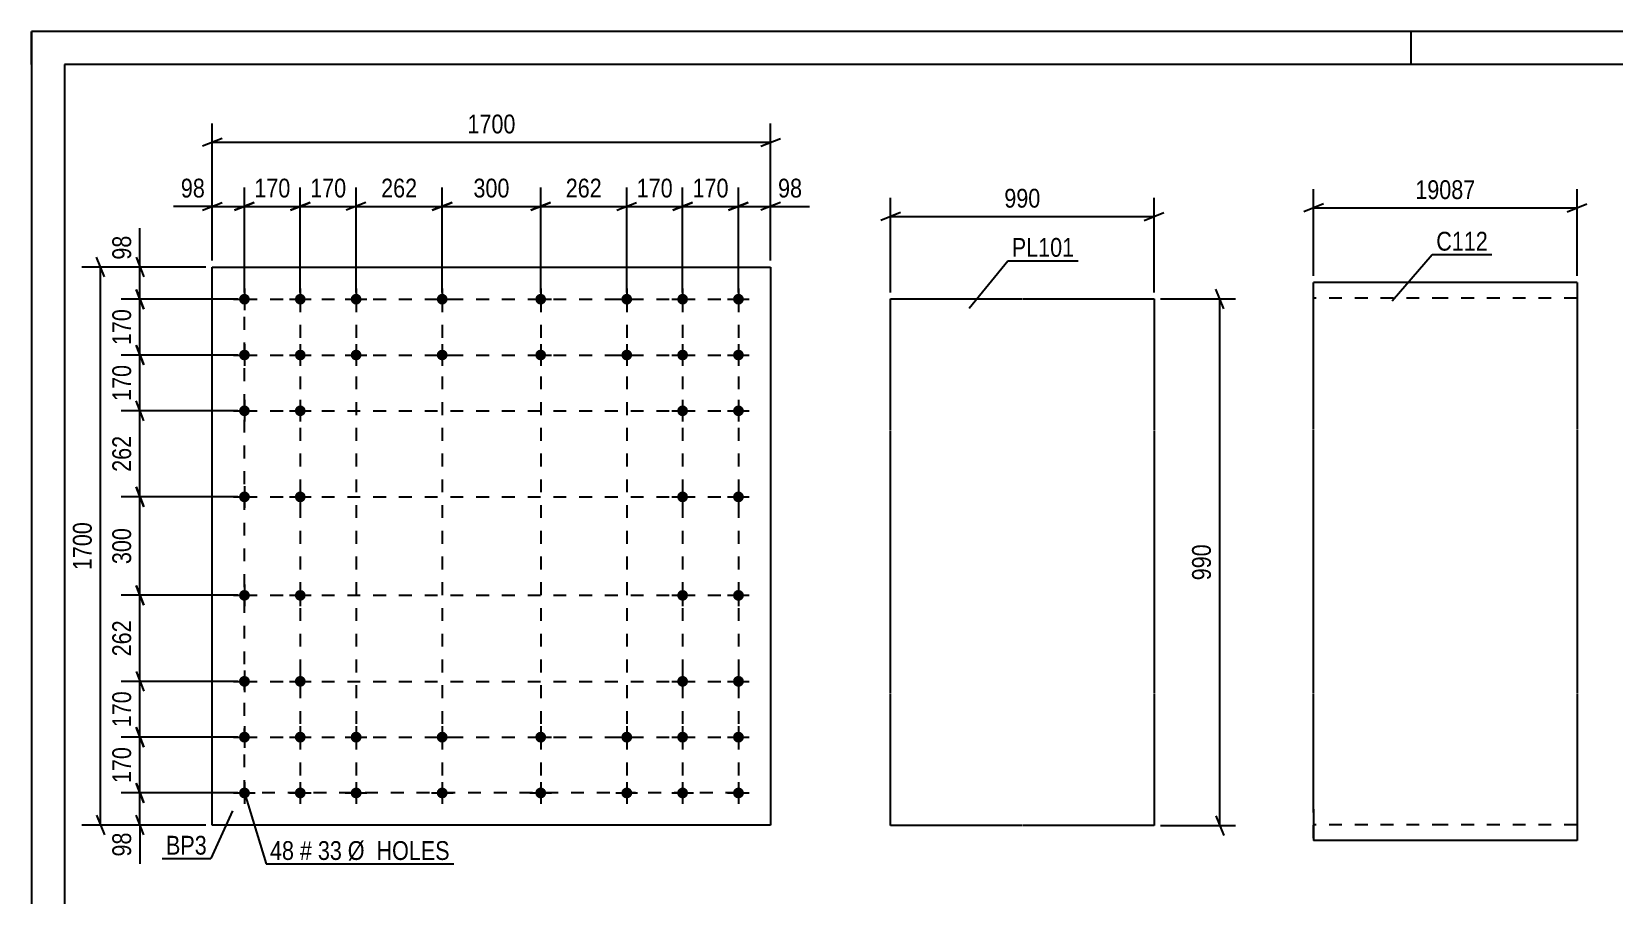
# Model space of a CAD drawing. Header units: millimetres. Extents: x 0 to 420, y 0 to 297.
# Drawn here: x 0 to 240.9, y 165.5 to 297 of the extents above; entities that cross this region are included whole.
import ezdxf

# ---------------------------------------------------------------- set-up
doc = ezdxf.new("R2010")
doc.units = ezdxf.units.MM
doc.linetypes.add('DXK_LINE_DOT2', pattern=[3.9198, 1.9599, -1.9599])
doc.styles.add('Arial Narrow', font='ARIALN.TTF', dxfattribs={"height": 0.2})

# ---------------------------------------------------------------- blocks, each defined once
blk = doc.blocks.new('Unknown-284856704-1134')
at = {"color": 5, "linetype": 'Continuous'}
for p, q in [((420, 297), (0, 297)), ((0, 297), (0, 0)), ((0, 292), (0, 297)), ((210, 292), (210, 297)), ((415, 292), (5, 292)), ((5, 292), (5, 5))]:
    blk.add_line(p, q, dxfattribs=at)
blk = doc.blocks.new('Bolt-284856704-8856 - 8854')
at = {"linetype": 'Continuous'}
for points in [[(32.39, 257.07, -1), (32.39, 255.43, -1)], [(40.89, 257.07, -1), (40.89, 255.43, -1)], [(49.39, 257.07, -1), (49.39, 255.43, -1)], [(62.49, 257.07, -1), (62.49, 255.43, -1)], [(77.49, 257.07, -1), (77.49, 255.43, -1)], [(90.59, 257.07, -1), (90.59, 255.43, -1)], [(99.09, 257.07, -1), (99.09, 255.43, -1)], [(107.59, 257.07, -1), (107.59, 255.43, -1)], [(32.39, 248.57, -1), (32.39, 246.93, -1)], [(40.89, 248.57, -1), (40.89, 246.93, -1)], [(49.39, 248.57, -1), (49.39, 246.93, -1)], [(62.49, 248.57, -1), (62.49, 246.93, -1)], [(77.49, 248.57, -1), (77.49, 246.93, -1)], [(90.59, 248.57, -1), (90.59, 246.93, -1)], [(99.09, 248.57, -1), (99.09, 246.93, -1)], [(107.59, 248.57, -1), (107.59, 246.93, -1)], [(32.39, 240.07, -1), (32.39, 238.43, -1)], [(40.89, 240.07, -1), (40.89, 238.43, -1)], [(99.09, 240.07, -1), (99.09, 238.43, -1)], [(107.59, 240.07, -1), (107.59, 238.43, -1)], [(32.39, 226.97, -1), (32.39, 225.32, -1)], [(40.89, 226.97, -1), (40.89, 225.32, -1)], [(99.09, 226.97, -1), (99.09, 225.32, -1)], [(107.59, 226.97, -1), (107.59, 225.32, -1)], [(32.39, 211.97, -1), (32.39, 210.32, -1)], [(40.89, 211.97, -1), (40.89, 210.32, -1)], [(99.09, 211.97, -1), (99.09, 210.32, -1)], [(107.59, 211.97, -1), (107.59, 210.32, -1)], [(32.39, 198.88, -1), (32.39, 197.22, -1)], [(40.89, 198.88, -1), (40.89, 197.22, -1)], [(99.09, 198.88, -1), (99.09, 197.22, -1)], [(107.59, 198.88, -1), (107.59, 197.22, -1)], [(32.39, 190.38, -1), (32.39, 188.72, -1)], [(40.89, 190.38, -1), (40.89, 188.72, -1)], [(49.39, 190.38, -1), (49.39, 188.72, -1)], [(62.49, 190.38, -1), (62.49, 188.72, -1)], [(77.49, 190.38, -1), (77.49, 188.72, -1)], [(90.59, 190.38, -1), (90.59, 188.72, -1)], [(99.09, 190.38, -1), (99.09, 188.72, -1)], [(107.59, 190.38, -1), (107.59, 188.72, -1)], [(32.39, 181.88, -1), (32.39, 180.22, -1)], [(40.89, 181.88, -1), (40.89, 180.22, -1)], [(49.39, 181.88, -1), (49.39, 180.22, -1)], [(62.49, 181.88, -1), (62.49, 180.22, -1)], [(77.49, 181.88, -1), (77.49, 180.22, -1)], [(90.59, 181.88, -1), (90.59, 180.22, -1)], [(99.09, 181.88, -1), (99.09, 180.22, -1)], [(107.59, 181.88, -1), (107.59, 180.22, -1)]]:
    blk.add_hatch(color=1, dxfattribs=at).paths.add_polyline_path(points)
at = {"color": 1, "linetype": 'Continuous'}
for p, q in [((32.39, 257.9), (32.39, 254.6)), ((40.89, 257.9), (40.89, 254.6)), ((49.39, 257.9), (49.39, 254.6)), ((62.49, 257.9), (62.49, 254.6)), ((77.49, 257.9), (77.49, 254.6)), ((90.59, 257.9), (90.59, 254.6)), ((99.09, 257.9), (99.09, 254.6)), ((107.59, 257.9), (107.59, 254.6)), ((30.74, 256.25), (34.04, 256.25)), ((39.24, 256.25), (42.54, 256.25)), ((47.74, 256.25), (51.04, 256.25)), ((60.84, 256.25), (64.14, 256.25)), ((75.84, 256.25), (79.14, 256.25)), ((88.94, 256.25), (92.24, 256.25)), ((97.44, 256.25), (100.74, 256.25)), ((105.94, 256.25), (109.24, 256.25)), ((32.39, 249.4), (32.39, 246.1)), ((40.89, 249.4), (40.89, 246.1)), ((49.39, 249.4), (49.39, 246.1)), ((62.49, 249.4), (62.49, 246.1)), ((77.49, 249.4), (77.49, 246.1)), ((90.59, 249.4), (90.59, 246.1)), ((99.09, 249.4), (99.09, 246.1)), ((107.59, 249.4), (107.59, 246.1)), ((30.74, 247.75), (34.04, 247.75)), ((39.24, 247.75), (42.54, 247.75)), ((47.74, 247.75), (51.04, 247.75)), ((60.84, 247.75), (64.14, 247.75)), ((75.84, 247.75), (79.14, 247.75)), ((88.94, 247.75), (92.24, 247.75)), ((97.44, 247.75), (100.74, 247.75)), ((105.94, 247.75), (109.24, 247.75)), ((30.74, 239.25), (34.04, 239.25)), ((32.39, 240.9), (32.39, 237.6)), ((39.24, 239.25), (42.54, 239.25)), ((40.89, 240.9), (40.89, 237.6)), ((97.44, 239.25), (100.74, 239.25)), ((99.09, 240.9), (99.09, 237.6)), ((105.94, 239.25), (109.24, 239.25)), ((107.59, 240.9), (107.59, 237.6)), ((32.39, 227.8), (32.39, 224.5)), ((40.89, 227.8), (40.89, 224.5)), ((99.09, 227.8), (99.09, 224.5)), ((107.59, 227.8), (107.59, 224.5)), ((30.74, 226.15), (34.04, 226.15)), ((39.24, 226.15), (42.54, 226.15)), ((97.44, 226.15), (100.74, 226.15)), ((105.94, 226.15), (109.24, 226.15)), ((32.39, 212.8), (32.39, 209.5)), ((40.89, 212.8), (40.89, 209.5)), ((99.09, 212.8), (99.09, 209.5)), ((107.59, 212.8), (107.59, 209.5)), ((30.74, 211.15), (34.04, 211.15)), ((39.24, 211.15), (42.54, 211.15)), ((97.44, 211.15), (100.74, 211.15)), ((105.94, 211.15), (109.24, 211.15)), ((30.74, 198.05), (34.04, 198.05)), ((32.39, 199.7), (32.39, 196.4)), ((39.24, 198.05), (42.54, 198.05)), ((40.89, 199.7), (40.89, 196.4)), ((97.44, 198.05), (100.74, 198.05)), ((99.09, 199.7), (99.09, 196.4)), ((105.94, 198.05), (109.24, 198.05)), ((107.59, 199.7), (107.59, 196.4)), ((32.39, 191.2), (32.39, 187.9)), ((40.89, 191.2), (40.89, 187.9)), ((49.39, 191.2), (49.39, 187.9)), ((62.49, 191.2), (62.49, 187.9)), ((77.49, 191.2), (77.49, 187.9)), ((90.59, 191.2), (90.59, 187.9)), ((99.09, 191.2), (99.09, 187.9)), ((107.59, 191.2), (107.59, 187.9)), ((30.74, 189.55), (34.04, 189.55)), ((39.24, 189.55), (42.54, 189.55)), ((47.74, 189.55), (51.04, 189.55)), ((60.84, 189.55), (64.14, 189.55)), ((75.84, 189.55), (79.14, 189.55)), ((88.94, 189.55), (92.24, 189.55)), ((97.44, 189.55), (100.74, 189.55)), ((105.94, 189.55), (109.24, 189.55)), ((30.74, 181.05), (34.04, 181.05)), ((32.39, 182.7), (32.39, 179.4)), ((39.24, 181.05), (42.54, 181.05)), ((40.89, 182.7), (40.89, 179.4)), ((47.74, 181.05), (51.04, 181.05)), ((49.39, 182.7), (49.39, 179.4)), ((60.84, 181.05), (64.14, 181.05)), ((62.49, 182.7), (62.49, 179.4)), ((75.84, 181.05), (79.14, 181.05)), ((77.49, 182.7), (77.49, 179.4)), ((88.94, 181.05), (92.24, 181.05)), ((90.59, 182.7), (90.59, 179.4)), ((97.44, 181.05), (100.74, 181.05)), ((99.09, 182.7), (99.09, 179.4)), ((105.94, 181.05), (109.24, 181.05)), ((107.59, 182.7), (107.59, 179.4))]:
    blk.add_line(p, q, dxfattribs=at)
blk = doc.blocks.new('Part-284856704-8855 - 8854')
at = {"color": 2, "linetype": 'Continuous'}
for p, q in [((27.49, 176.15), (27.49, 261.15)), ((27.49, 261.15), (112.49, 261.15)), ((112.49, 261.15), (112.49, 176.15)), ((112.49, 176.15), (27.49, 176.15))]:
    blk.add_line(p, q, dxfattribs=at)
blk = doc.blocks.new('Part-284856704-8837 - 8836')
at = {"color": 2, "linetype": 'Continuous'}
for p, q in [((215.14, 258.8), (195.14, 258.8)), ((195.14, 236.4), (195.14, 258.8)), ((235.24, 258.8), (215.24, 258.8)), ((235.24, 258.8), (235.24, 236.4)), ((195.14, 196.3), (195.14, 236.3)), ((235.24, 236.3), (235.24, 196.3)), ((195.14, 178.6), (195.14, 196.2)), ((235.24, 196.2), (235.24, 173.8)), ((195.14, 178.6), (195.14, 173.8)), ((215.14, 173.8), (195.14, 173.8)), ((235.24, 173.8), (215.24, 173.8))]:
    blk.add_line(p, q, dxfattribs=at)
at = {"color": 7, "linetype": 'DXK_LINE_DOT2'}
for p, q in [((215.14, 256.4), (195.14, 256.4)), ((235.24, 256.4), (215.24, 256.4)), ((195.14, 174.17), (195.14, 178.6)), ((215.14, 176.2), (195.14, 176.2)), ((235.24, 176.2), (215.24, 176.2))]:
    blk.add_line(p, q, dxfattribs=at)
blk = doc.blocks.new('Part-284856704-8970 - 8969')
at = {"color": 2, "linetype": 'Continuous'}
for p, q in [((130.75, 236.29), (130.75, 256.29)), ((130.75, 256.29), (150.75, 256.29)), ((150.85, 256.29), (170.85, 256.29)), ((170.85, 256.29), (170.85, 236.29)), ((130.75, 196.19), (130.75, 236.19)), ((170.85, 236.19), (170.85, 196.19)), ((130.75, 176.09), (130.75, 196.09)), ((170.85, 196.09), (170.85, 176.09)), ((150.75, 176.09), (130.75, 176.09)), ((170.85, 176.09), (150.85, 176.09))]:
    blk.add_line(p, q, dxfattribs=at)
blk = doc.blocks.new('Rectangle-284856704-10903 - 8854')
at = {"color": 1, "linetype": 'DXK_LINE_DOT2'}
blk.add_lwpolyline([(32.39, 256.25), (107.59, 256.25), (107.59, 181.05), (32.39, 181.05), (32.39, 256.25)], close=True, dxfattribs=at)
blk = doc.blocks.new('Line-284856704-10913 - 8854')
at = {"color": 1, "linetype": 'DXK_LINE_DOT2'}
blk.add_line((40.89, 256.25), (40.89, 181.05), dxfattribs=at)
blk = doc.blocks.new('Line-284856704-10920 - 8854')
at = {"color": 1, "linetype": 'DXK_LINE_DOT2'}
blk.add_line((99.09, 256.25), (99.09, 181.05), dxfattribs=at)
blk = doc.blocks.new('Line-284856704-10927 - 8854')
at = {"color": 1, "linetype": 'DXK_LINE_DOT2'}
blk.add_line((32.39, 247.75), (107.59, 247.75), dxfattribs=at)
blk = doc.blocks.new('Line-284856704-10934 - 8854')
at = {"color": 1, "linetype": 'DXK_LINE_DOT2'}
blk.add_line((32.39, 189.55), (107.59, 189.55), dxfattribs=at)
blk = doc.blocks.new('Line-284856704-10941 - 8854')
at = {"color": 1, "linetype": 'DXK_LINE_DOT2'}
blk.add_line((49.39, 256.25), (49.39, 181.05), dxfattribs=at)
blk = doc.blocks.new('Line-284856704-10948 - 8854')
at = {"color": 1, "linetype": 'DXK_LINE_DOT2'}
blk.add_line((62.49, 256.25), (62.49, 181.05), dxfattribs=at)
blk = doc.blocks.new('Line-284856704-10955 - 8854')
at = {"color": 1, "linetype": 'DXK_LINE_DOT2'}
blk.add_line((77.49, 256.25), (77.49, 181.05), dxfattribs=at)
blk = doc.blocks.new('Line-284856704-10962 - 8854')
at = {"color": 1, "linetype": 'DXK_LINE_DOT2'}
blk.add_line((90.59, 256.25), (90.59, 181.05), dxfattribs=at)
blk = doc.blocks.new('Line-284856704-10969 - 8854')
at = {"color": 1, "linetype": 'DXK_LINE_DOT2'}
blk.add_line((32.39, 239.25), (107.59, 239.25), dxfattribs=at)
blk = doc.blocks.new('Line-284856704-10976 - 8854')
at = {"color": 1, "linetype": 'DXK_LINE_DOT2'}
blk.add_line((32.39, 226.15), (107.59, 226.15), dxfattribs=at)
blk = doc.blocks.new('Line-284856704-10983 - 8854')
at = {"color": 1, "linetype": 'DXK_LINE_DOT2'}
blk.add_line((32.39, 211.15), (107.59, 211.15), dxfattribs=at)
blk = doc.blocks.new('Line-284856704-10990 - 8854')
at = {"color": 1, "linetype": 'DXK_LINE_DOT2'}
blk.add_line((32.39, 198.05), (107.59, 198.05), dxfattribs=at)
blk = doc.blocks.new('StraightDimension-284856704-10864 - 8854')
at = {"color": 7, "linetype": 'Continuous'}
for p, q in [((107.59, 257.25), (107.59, 273.24)), ((112.49, 262.15), (112.49, 273.24)), ((106.09, 269.79), (109.09, 270.99)), ((107.59, 270.39), (112.49, 270.39)), ((113.99, 270.99), (110.99, 269.79))]:
    blk.add_line(p, q, dxfattribs=at)
at = {"color": 0}
blk.add_wipeout([(117.87, 271.14), (117.87, 275.34), (113.02, 275.34), (113.02, 271.14)], dxfattribs=at)
at = {"color": 7, "linetype": 'Continuous'}
blk.add_line((112.49, 270.39), (118.4, 270.39), dxfattribs=at)
blk.add_line((112.49, 270.39), (118.4, 270.39), dxfattribs=at)
at = {"color": 3, "style": 'Arial Narrow'}
blk.add_text('98', height=2.863, dxfattribs=at).set_placement((113.62, 271.74))
blk = doc.blocks.new('StraightDimension-284856704-11590 - 8854')
at = {"color": 7, "linetype": 'Continuous'}
for p, q in [((15.89, 191.05), (17.09, 188.05)), ((31.39, 189.55), (13.64, 189.55)), ((16.49, 181.05), (16.49, 189.55)), ((31.39, 181.05), (13.64, 181.05)), ((17.09, 179.55), (15.89, 182.55))]:
    blk.add_line(p, q, dxfattribs=at)
at = {"color": 0}
blk.add_wipeout([(15.74, 188.64), (11.54, 188.64), (11.54, 181.96), (15.74, 181.96)], dxfattribs=at)
at = {"color": 3, "style": 'Arial Narrow'}
blk.add_text('170', height=2.863, rotation=90.0002, dxfattribs=at).set_placement((15.14, 182.56))
blk = doc.blocks.new('StraightDimension-284856704-9125 - 8854')
at = {"color": 7, "linetype": 'Continuous'}
for p, q in [((15.89, 262.65), (17.09, 259.65)), ((26.49, 261.15), (13.64, 261.15)), ((16.49, 256.25), (16.49, 261.15)), ((31.39, 256.25), (13.64, 256.25)), ((17.09, 254.75), (15.89, 257.75))]:
    blk.add_line(p, q, dxfattribs=at)
at = {"color": 0}
blk.add_wipeout([(15.74, 266.53), (11.54, 266.53), (11.54, 261.67), (15.74, 261.67)], dxfattribs=at)
at = {"color": 7, "linetype": 'Continuous'}
blk.add_line((16.49, 261.15), (16.49, 267.06), dxfattribs=at)
blk.add_line((16.49, 261.15), (16.49, 267.06), dxfattribs=at)
at = {"color": 3, "style": 'Arial Narrow'}
blk.add_text('98', height=2.863, rotation=90.0002, dxfattribs=at).set_placement((15.14, 262.27))
blk = doc.blocks.new('StraightDimension-284856704-11600 - 8854')
at = {"color": 7, "linetype": 'Continuous'}
for p, q in [((15.89, 249.25), (17.09, 246.25)), ((31.39, 247.75), (13.64, 247.75)), ((16.49, 239.25), (16.49, 247.75)), ((31.39, 239.25), (13.64, 239.25)), ((17.09, 237.75), (15.89, 240.75))]:
    blk.add_line(p, q, dxfattribs=at)
at = {"color": 0}
blk.add_wipeout([(15.74, 246.84), (11.54, 246.84), (11.54, 240.16), (15.74, 240.16)], dxfattribs=at)
at = {"color": 3, "style": 'Arial Narrow'}
blk.add_text('170', height=2.863, rotation=90.0002, dxfattribs=at).set_placement((15.14, 240.76))
blk = doc.blocks.new('StraightDimension-284856704-9133 - 8854')
at = {"color": 7, "linetype": 'Continuous'}
for p, q in [((31.39, 181.05), (13.64, 181.05)), ((15.89, 182.55), (17.09, 179.55)), ((16.49, 176.15), (16.49, 181.05)), ((26.49, 176.15), (13.64, 176.15)), ((17.09, 174.65), (15.89, 177.65))]:
    blk.add_line(p, q, dxfattribs=at)
at = {"color": 0}
blk.add_wipeout([(15.74, 175.62), (11.54, 175.62), (11.54, 170.77), (15.74, 170.77)], dxfattribs=at)
at = {"color": 7, "linetype": 'Continuous'}
blk.add_line((16.49, 176.15), (16.49, 170.24), dxfattribs=at)
blk.add_line((16.49, 176.15), (16.49, 170.24), dxfattribs=at)
at = {"color": 3, "style": 'Arial Narrow'}
blk.add_text('98', height=2.863, rotation=90.0002, dxfattribs=at).set_placement((15.14, 171.37))
blk = doc.blocks.new('StraightDimension-284856704-9161 - 8854')
at = {"color": 7, "linetype": 'Continuous'}
for p, q in [((11.09, 259.65), (9.89, 262.65)), ((26.49, 261.15), (7.64, 261.15)), ((10.49, 176.15), (10.49, 261.15)), ((26.49, 176.15), (7.64, 176.15)), ((9.89, 177.65), (11.09, 174.65))]:
    blk.add_line(p, q, dxfattribs=at)
at = {"color": 0}
blk.add_wipeout([(9.74, 222.91), (5.54, 222.91), (5.54, 214.39), (9.74, 214.39)], dxfattribs=at)
at = {"color": 3, "style": 'Arial Narrow'}
blk.add_text('1700', height=2.863, rotation=90.0002, dxfattribs=at).set_placement((9.14, 214.99))
blk = doc.blocks.new('StraightDimension-284856704-9203 - 8854')
at = {"color": 7, "linetype": 'Continuous'}
for p, q in [((27.49, 262.15), (27.49, 283)), ((112.49, 262.15), (112.49, 283)), ((28.99, 280.75), (25.99, 279.55)), ((27.49, 280.15), (112.49, 280.15)), ((110.99, 279.55), (113.99, 280.75))]:
    blk.add_line(p, q, dxfattribs=at)
at = {"color": 0}
blk.add_wipeout([(74.25, 280.9), (74.25, 285.1), (65.74, 285.1), (65.74, 280.9)], dxfattribs=at)
at = {"color": 3, "style": 'Arial Narrow'}
blk.add_text('1700', height=2.863, dxfattribs=at).set_placement((66.34, 281.5))
blk = doc.blocks.new('StraightDimension-284856704-10872 - 8854')
at = {"color": 7, "linetype": 'Continuous'}
for p, q in [((27.49, 262.15), (27.49, 273.24)), ((32.39, 257.25), (32.39, 273.24)), ((25.99, 269.79), (28.99, 270.99)), ((27.49, 270.39), (32.39, 270.39)), ((33.89, 270.99), (30.89, 269.79))]:
    blk.add_line(p, q, dxfattribs=at)
at = {"color": 0}
blk.add_wipeout([(26.97, 271.14), (26.97, 275.34), (22.11, 275.34), (22.11, 271.14)], dxfattribs=at)
at = {"color": 7, "linetype": 'Continuous'}
blk.add_line((27.49, 270.39), (21.59, 270.39), dxfattribs=at)
blk.add_line((27.49, 270.39), (21.59, 270.39), dxfattribs=at)
at = {"color": 3, "style": 'Arial Narrow'}
blk.add_text('98', height=2.863, dxfattribs=at).set_placement((22.71, 271.74))
blk = doc.blocks.new('StraightDimension-284856704-11592 - 8854')
at = {"color": 7, "linetype": 'Continuous'}
for p, q in [((31.39, 198.05), (13.64, 198.05)), ((15.89, 199.55), (17.09, 196.55)), ((16.49, 189.55), (16.49, 198.05)), ((17.09, 188.05), (15.89, 191.05)), ((31.39, 189.55), (13.64, 189.55))]:
    blk.add_line(p, q, dxfattribs=at)
at = {"color": 0}
blk.add_wipeout([(15.74, 197.14), (11.54, 197.14), (11.54, 190.46), (15.74, 190.46)], dxfattribs=at)
at = {"color": 3, "style": 'Arial Narrow'}
blk.add_text('170', height=2.863, rotation=90.0002, dxfattribs=at).set_placement((15.14, 191.06))
blk = doc.blocks.new('StraightDimension-284856704-11594 - 8854')
at = {"color": 7, "linetype": 'Continuous'}
for p, q in [((17.09, 209.65), (15.89, 212.65)), ((31.39, 211.15), (13.64, 211.15)), ((16.49, 198.05), (16.49, 211.15)), ((31.39, 198.05), (13.64, 198.05)), ((15.89, 199.55), (17.09, 196.55))]:
    blk.add_line(p, q, dxfattribs=at)
at = {"color": 0}
blk.add_wipeout([(15.74, 207.94), (11.54, 207.94), (11.54, 201.26), (15.74, 201.26)], dxfattribs=at)
at = {"color": 3, "style": 'Arial Narrow'}
blk.add_text('262', height=2.863, rotation=90.0002, dxfattribs=at).set_placement((15.14, 201.86))
blk = doc.blocks.new('StraightDimension-284856704-11596 - 8854')
at = {"color": 7, "linetype": 'Continuous'}
for p, q in [((17.09, 224.65), (15.89, 227.65)), ((31.39, 226.15), (13.64, 226.15)), ((16.49, 211.15), (16.49, 226.15)), ((15.89, 212.65), (17.09, 209.65)), ((31.39, 211.15), (13.64, 211.15))]:
    blk.add_line(p, q, dxfattribs=at)
at = {"color": 0}
blk.add_wipeout([(15.74, 221.99), (11.54, 221.99), (11.54, 215.31), (15.74, 215.31)], dxfattribs=at)
at = {"color": 3, "style": 'Arial Narrow'}
blk.add_text('300', height=2.863, rotation=90.0002, dxfattribs=at).set_placement((15.14, 215.91))
blk = doc.blocks.new('StraightDimension-284856704-11598 - 8854')
at = {"color": 7, "linetype": 'Continuous'}
for p, q in [((31.39, 239.25), (13.64, 239.25)), ((17.09, 237.75), (15.89, 240.75)), ((16.49, 226.15), (16.49, 239.25)), ((15.89, 227.65), (17.09, 224.65)), ((31.39, 226.15), (13.64, 226.15))]:
    blk.add_line(p, q, dxfattribs=at)
at = {"color": 0}
blk.add_wipeout([(15.74, 236.04), (11.54, 236.04), (11.54, 229.36), (15.74, 229.36)], dxfattribs=at)
at = {"color": 3, "style": 'Arial Narrow'}
blk.add_text('262', height=2.863, rotation=90.0002, dxfattribs=at).set_placement((15.14, 229.96))
blk = doc.blocks.new('StraightDimension-284856704-11602 - 8854')
at = {"color": 7, "linetype": 'Continuous'}
for p, q in [((31.39, 256.25), (13.64, 256.25)), ((15.89, 257.75), (17.09, 254.75)), ((16.49, 247.75), (16.49, 256.25)), ((17.09, 246.25), (15.89, 249.25)), ((31.39, 247.75), (13.64, 247.75))]:
    blk.add_line(p, q, dxfattribs=at)
at = {"color": 0}
blk.add_wipeout([(15.74, 255.34), (11.54, 255.34), (11.54, 248.66), (15.74, 248.66)], dxfattribs=at)
at = {"color": 3, "style": 'Arial Narrow'}
blk.add_text('170', height=2.863, rotation=90.0002, dxfattribs=at).set_placement((15.14, 249.26))
blk = doc.blocks.new('StraightDimension-284856704-11604 - 8854')
at = {"color": 7, "linetype": 'Continuous'}
for p, q in [((32.39, 257.25), (32.39, 273.24)), ((40.89, 257.25), (40.89, 273.24)), ((30.89, 269.79), (33.89, 270.99)), ((32.39, 270.39), (40.89, 270.39)), ((42.39, 270.99), (39.39, 269.79))]:
    blk.add_line(p, q, dxfattribs=at)
at = {"color": 0}
blk.add_wipeout([(39.98, 271.14), (39.98, 275.34), (33.3, 275.34), (33.3, 271.14)], dxfattribs=at)
at = {"color": 3, "style": 'Arial Narrow'}
blk.add_text('170', height=2.863, dxfattribs=at).set_placement((33.9, 271.74))
blk = doc.blocks.new('StraightDimension-284856704-11606 - 8854')
at = {"color": 7, "linetype": 'Continuous'}
for p, q in [((40.89, 257.25), (40.89, 273.24)), ((49.39, 257.25), (49.39, 273.24)), ((39.39, 269.79), (42.39, 270.99)), ((40.89, 270.39), (49.39, 270.39)), ((50.89, 270.99), (47.89, 269.79))]:
    blk.add_line(p, q, dxfattribs=at)
at = {"color": 0}
blk.add_wipeout([(48.48, 271.14), (48.48, 275.34), (41.8, 275.34), (41.8, 271.14)], dxfattribs=at)
at = {"color": 3, "style": 'Arial Narrow'}
blk.add_text('170', height=2.863, dxfattribs=at).set_placement((42.4, 271.74))
blk = doc.blocks.new('StraightDimension-284856704-11608 - 8854')
at = {"color": 7, "linetype": 'Continuous'}
for p, q in [((49.39, 257.25), (49.39, 273.24)), ((62.49, 257.25), (62.49, 273.24)), ((50.89, 270.99), (47.89, 269.79)), ((49.39, 270.39), (62.49, 270.39)), ((60.99, 269.79), (63.99, 270.99))]:
    blk.add_line(p, q, dxfattribs=at)
at = {"color": 0}
blk.add_wipeout([(59.28, 271.14), (59.28, 275.34), (52.6, 275.34), (52.6, 271.14)], dxfattribs=at)
at = {"color": 3, "style": 'Arial Narrow'}
blk.add_text('262', height=2.863, dxfattribs=at).set_placement((53.2, 271.74))
blk = doc.blocks.new('StraightDimension-284856704-11610 - 8854')
at = {"color": 7, "linetype": 'Continuous'}
for p, q in [((62.49, 257.25), (62.49, 273.24)), ((77.49, 257.25), (77.49, 273.24)), ((63.99, 270.99), (60.99, 269.79)), ((62.49, 270.39), (77.49, 270.39)), ((75.99, 269.79), (78.99, 270.99))]:
    blk.add_line(p, q, dxfattribs=at)
at = {"color": 0}
blk.add_wipeout([(73.33, 271.14), (73.33, 275.34), (66.65, 275.34), (66.65, 271.14)], dxfattribs=at)
at = {"color": 3, "style": 'Arial Narrow'}
blk.add_text('300', height=2.863, dxfattribs=at).set_placement((67.25, 271.74))
blk = doc.blocks.new('StraightDimension-284856704-11612 - 8854')
at = {"color": 7, "linetype": 'Continuous'}
for p, q in [((77.49, 257.25), (77.49, 273.24)), ((90.59, 257.25), (90.59, 273.24)), ((78.99, 270.99), (75.99, 269.79)), ((77.49, 270.39), (90.59, 270.39)), ((89.09, 269.79), (92.09, 270.99))]:
    blk.add_line(p, q, dxfattribs=at)
at = {"color": 0}
blk.add_wipeout([(87.38, 271.14), (87.38, 275.34), (80.7, 275.34), (80.7, 271.14)], dxfattribs=at)
at = {"color": 3, "style": 'Arial Narrow'}
blk.add_text('262', height=2.863, dxfattribs=at).set_placement((81.3, 271.74))
blk = doc.blocks.new('StraightDimension-284856704-11614 - 8854')
at = {"color": 7, "linetype": 'Continuous'}
for p, q in [((90.59, 257.25), (90.59, 273.24)), ((99.09, 257.25), (99.09, 273.24)), ((89.09, 269.79), (92.09, 270.99)), ((90.59, 270.39), (99.09, 270.39)), ((100.59, 270.99), (97.59, 269.79))]:
    blk.add_line(p, q, dxfattribs=at)
at = {"color": 0}
blk.add_wipeout([(98.18, 271.14), (98.18, 275.34), (91.5, 275.34), (91.5, 271.14)], dxfattribs=at)
at = {"color": 3, "style": 'Arial Narrow'}
blk.add_text('170', height=2.863, dxfattribs=at).set_placement((92.1, 271.74))
blk = doc.blocks.new('StraightDimension-284856704-11616 - 8854')
at = {"color": 7, "linetype": 'Continuous'}
for p, q in [((99.09, 257.25), (99.09, 273.24)), ((107.59, 257.25), (107.59, 273.24)), ((97.59, 269.79), (100.59, 270.99)), ((99.09, 270.39), (107.59, 270.39)), ((109.09, 270.99), (106.09, 269.79))]:
    blk.add_line(p, q, dxfattribs=at)
at = {"color": 0}
blk.add_wipeout([(106.68, 271.14), (106.68, 275.34), (100, 275.34), (100, 271.14)], dxfattribs=at)
at = {"color": 3, "style": 'Arial Narrow'}
blk.add_text('170', height=2.863, dxfattribs=at).set_placement((100.6, 271.74))
blk = doc.blocks.new('StraightDimension-284856704-9107 - 8836')
at = {"color": 7, "linetype": 'Continuous'}
for p, q in [((195.14, 259.8), (195.14, 273)), ((235.24, 259.8), (235.24, 273)), ((196.64, 270.75), (193.64, 269.55)), ((195.14, 270.15), (235.24, 270.15)), ((233.74, 269.55), (236.74, 270.75))]:
    blk.add_line(p, q, dxfattribs=at)
at = {"color": 0}
blk.add_wipeout([(220.36, 270.9), (220.36, 275.1), (210.02, 275.1), (210.02, 270.9)], dxfattribs=at)
at = {"color": 3, "style": 'Arial Narrow'}
blk.add_text('19087', height=2.863, dxfattribs=at).set_placement((210.62, 271.5))
blk = doc.blocks.new('StraightDimension-284856704-9385 - 8969')
at = {"color": 7, "linetype": 'Continuous'}
for p, q in [((181.45, 254.79), (180.25, 257.79)), ((171.85, 256.29), (183.25, 256.29)), ((180.85, 176.09), (180.85, 256.29)), ((171.85, 176.09), (183.25, 176.09)), ((180.25, 177.59), (181.45, 174.59))]:
    blk.add_line(p, q, dxfattribs=at)
at = {"color": 0}
blk.add_wipeout([(180.1, 219.53), (175.9, 219.53), (175.9, 212.84), (180.1, 212.84)], dxfattribs=at)
at = {"color": 3, "style": 'Arial Narrow'}
blk.add_text('990', height=2.863, rotation=90.0002, dxfattribs=at).set_placement((179.5, 213.44))
blk = doc.blocks.new('StraightDimension-284856704-9389 - 8969')
at = {"color": 7, "linetype": 'Continuous'}
for p, q in [((130.75, 257.29), (130.75, 271.7)), ((170.85, 257.29), (170.85, 271.7)), ((132.25, 269.45), (129.25, 268.25)), ((130.75, 268.85), (170.85, 268.85)), ((169.35, 268.25), (172.35, 269.45))]:
    blk.add_line(p, q, dxfattribs=at)
at = {"color": 0}
blk.add_wipeout([(154.14, 269.6), (154.14, 273.8), (147.46, 273.8), (147.46, 269.6)], dxfattribs=at)
at = {"color": 3, "style": 'Arial Narrow'}
blk.add_text('990', height=2.863, dxfattribs=at).set_placement((148.06, 270.2))
blk = doc.blocks.new('Mark-284856704-9573 - 8854')
at = {"color": 0}
blk.add_wipeout([(39.94, 170.85), (39.94, 173.85), (36.28, 173.85), (36.28, 170.85)], dxfattribs=at)
blk.add_wipeout([(39.94, 170.85), (39.94, 173.85), (36.28, 173.85), (36.28, 170.85)], dxfattribs=at)
at = {"color": 7, "linetype": 'Continuous'}
blk.add_line((32.39, 181.05), (35.68, 170.25), dxfattribs=at)
at = {"color": 0}
blk.add_wipeout([(42.67, 170.85), (42.67, 173.85), (40.84, 173.85), (40.84, 170.85)], dxfattribs=at)
blk.add_wipeout([(42.67, 170.85), (42.67, 173.85), (40.84, 173.85), (40.84, 170.85)], dxfattribs=at)
at = {"color": 3, "style": 'Arial Narrow'}
blk.add_text('48', height=2.863, dxfattribs=at).set_placement((36.28, 170.85))
at = {"color": 0}
blk.add_wipeout([(47.22, 170.85), (47.22, 173.85), (43.57, 173.85), (43.57, 170.85)], dxfattribs=at)
blk.add_wipeout([(47.22, 170.85), (47.22, 173.85), (43.57, 173.85), (43.57, 170.85)], dxfattribs=at)
at = {"color": 3, "style": 'Arial Narrow'}
blk.add_text('#', height=2.86, dxfattribs=at).set_placement((40.84, 170.85))
at = {"color": 0}
blk.add_wipeout([(63.65, 170.85), (63.65, 173.85), (48.12, 173.85), (48.12, 170.85)], dxfattribs=at)
blk.add_wipeout([(63.65, 170.85), (63.65, 173.85), (48.12, 173.85), (48.12, 170.85)], dxfattribs=at)
at = {"color": 7, "linetype": 'Continuous'}
blk.add_line((35.68, 170.25), (64.25, 170.25), dxfattribs=at)
at = {"color": 3, "style": 'Arial Narrow'}
for s, p in [('33', (43.57, 170.85)), ('Ø  HOLES', (48.12, 170.85))]:
    blk.add_text(s, height=2.863, dxfattribs=at).set_placement(p)
blk = doc.blocks.new('Mark-284856704-9570 - 8854')
at = {"color": 0}
blk.add_wipeout([(26.66, 171.66), (26.66, 174.66), (20.45, 174.66), (20.45, 171.66)], dxfattribs=at)
blk.add_wipeout([(26.66, 171.66), (26.66, 174.66), (20.45, 174.66), (20.45, 171.66)], dxfattribs=at)
at = {"color": 30, "linetype": 'Continuous'}
for p in [(30.55, 178.35), (19.85, 171.06)]:
    blk.add_line(p, (27.26, 171.06), dxfattribs=at)
at = {"color": 3, "style": 'Arial Narrow'}
blk.add_text('BP3', height=2.863, dxfattribs=at).set_placement((20.45, 171.66))
blk = doc.blocks.new('Mark-284856704-9564 - 8836')
at = {"color": 0}
blk.add_wipeout([(221.67, 263.65), (221.67, 266.65), (213.81, 266.65), (213.81, 263.65)], dxfattribs=at)
blk.add_wipeout([(221.67, 263.65), (221.67, 266.65), (213.81, 266.65), (213.81, 263.65)], dxfattribs=at)
at = {"color": 30, "linetype": 'Continuous'}
for p, q in [((207.1, 256), (213.21, 263.05)), ((213.21, 263.05), (222.27, 263.05))]:
    blk.add_line(p, q, dxfattribs=at)
at = {"color": 3, "style": 'Arial Narrow'}
blk.add_text('C112', height=2.863, dxfattribs=at).set_placement((213.81, 263.65))
blk = doc.blocks.new('Mark-284856704-9601 - 8969')
at = {"color": 0}
blk.add_wipeout([(158.7, 262.71), (158.7, 265.71), (149.2, 265.71), (149.2, 262.71)], dxfattribs=at)
blk.add_wipeout([(158.7, 262.71), (158.7, 265.71), (149.2, 265.71), (149.2, 262.71)], dxfattribs=at)
at = {"color": 30, "linetype": 'Continuous'}
for p, q in [((142.69, 254.89), (148.6, 262.11)), ((148.6, 262.11), (159.3, 262.11))]:
    blk.add_line(p, q, dxfattribs=at)
at = {"color": 3, "style": 'Arial Narrow'}
blk.add_text('PL101', height=2.863, dxfattribs=at).set_placement((149.2, 262.71))

msp = doc.modelspace()

# ---------------------------------------------------------------- block references
for name in ['Unknown-284856704-1134', 'Part-284856704-8855 - 8854', 'Bolt-284856704-8856 - 8854', 'Part-284856704-8837 - 8836', 'Rectangle-284856704-10903 - 8854', 'Line-284856704-10913 - 8854', 'Line-284856704-10941 - 8854', 'Line-284856704-10948 - 8854', 'Line-284856704-10955 - 8854', 'Line-284856704-10962 - 8854', 'Line-284856704-10920 - 8854', 'Part-284856704-8970 - 8969', 'Line-284856704-10927 - 8854', 'Line-284856704-10969 - 8854', 'Line-284856704-10976 - 8854', 'Line-284856704-10983 - 8854', 'Line-284856704-10990 - 8854', 'Line-284856704-10934 - 8854']:
    msp.add_blockref(name, (0, 0))

# ---------------------------------------------------------------- next in the draw order: block references
for name in ['StraightDimension-284856704-10864 - 8854', 'StraightDimension-284856704-9107 - 8836', 'StraightDimension-284856704-9125 - 8854', 'StraightDimension-284856704-9385 - 8969', 'StraightDimension-284856704-11600 - 8854', 'StraightDimension-284856704-11590 - 8854']:
    msp.add_blockref(name, (0, 0))

# ---------------------------------------------------------------- next in the draw order: block references
for name in ['StraightDimension-284856704-9389 - 8969', 'Mark-284856704-9564 - 8836', 'StraightDimension-284856704-9133 - 8854']:
    msp.add_blockref(name, (0, 0))

# ---------------------------------------------------------------- next in the draw order: block references
for name in ['Mark-284856704-9601 - 8969', 'StraightDimension-284856704-9161 - 8854', 'Mark-284856704-9573 - 8854']:
    msp.add_blockref(name, (0, 0))

# ---------------------------------------------------------------- next in the draw order: block references
for name in ['StraightDimension-284856704-9203 - 8854', 'StraightDimension-284856704-11592 - 8854', 'Mark-284856704-9570 - 8854']:
    msp.add_blockref(name, (0, 0))

# ---------------------------------------------------------------- next in the draw order: block references
for name in ['StraightDimension-284856704-10872 - 8854', 'StraightDimension-284856704-11594 - 8854']:
    msp.add_blockref(name, (0, 0))

# ---------------------------------------------------------------- next in the draw order: block references
for name in ['StraightDimension-284856704-11602 - 8854', 'StraightDimension-284856704-11596 - 8854']:
    msp.add_blockref(name, (0, 0))

# ---------------------------------------------------------------- next in the draw order: block references
for name in ['StraightDimension-284856704-11604 - 8854', 'StraightDimension-284856704-11598 - 8854']:
    msp.add_blockref(name, (0, 0))

# ---------------------------------------------------------------- next in the draw order: block references
msp.add_blockref('StraightDimension-284856704-11606 - 8854', (0, 0))

# ---------------------------------------------------------------- next in the draw order: block references
msp.add_blockref('StraightDimension-284856704-11608 - 8854', (0, 0))

# ---------------------------------------------------------------- next in the draw order: block references
msp.add_blockref('StraightDimension-284856704-11610 - 8854', (0, 0))

# ---------------------------------------------------------------- next in the draw order: block references
msp.add_blockref('StraightDimension-284856704-11612 - 8854', (0, 0))

# ---------------------------------------------------------------- next in the draw order: block references
msp.add_blockref('StraightDimension-284856704-11614 - 8854', (0, 0))

# ---------------------------------------------------------------- next in the draw order: block references
msp.add_blockref('StraightDimension-284856704-11616 - 8854', (0, 0))

doc.saveas('drawing.dxf')
